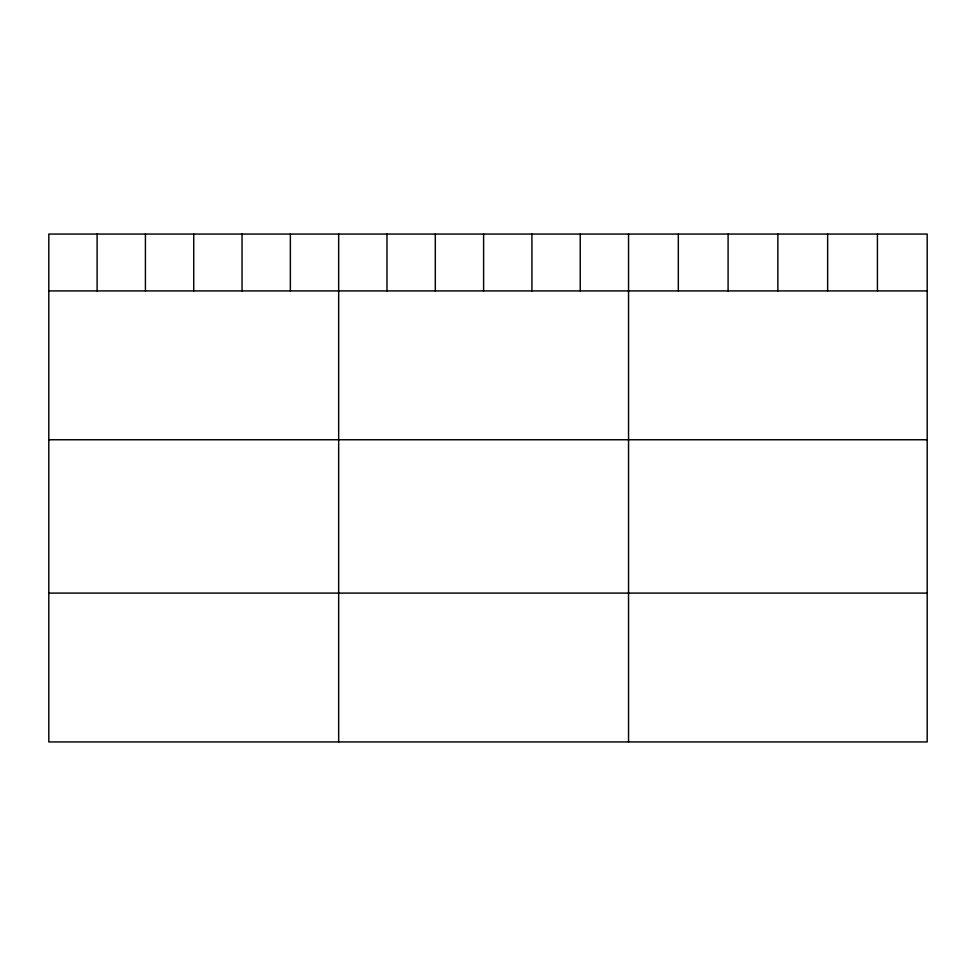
<?xml version="1.0" encoding="UTF-8"?>
<svg xmlns="http://www.w3.org/2000/svg" width="976" height="976" viewBox="0 0 976 976"><rect width="100%" height="100%" fill="white"/><g stroke="black" fill="none" stroke-linecap="round" stroke-linejoin="round"><path stroke-width="1.46" d="M927.2 290.909L927.2 741.943L48.8 741.943L48.8 234.057L927.2 234.057L927.2 290.909L48.8 290.909M48.8 439.749L927.2 439.749M48.8 593.103L927.2 593.103M877.424 234.057L877.424 290.909M827.648 234.057L827.648 290.909M777.872 234.057L777.872 290.909M728.096 234.057L728.096 290.909M678.32 234.057L678.32 290.909M628.544 234.057L628.544 741.943M580.232 234.057L580.232 290.909M531.92 234.057L531.92 290.909M483.608 234.057L483.608 290.909M435.296 234.057L435.296 290.909M386.984 234.057L386.984 290.909M338.672 234.057L338.672 741.943M290.36 234.057L290.36 290.909M242.048 234.057L242.048 290.909M193.736 234.057L193.736 290.909M145.424 234.057L145.424 290.909M97.112 234.057L97.112 290.909"/></g></svg>
